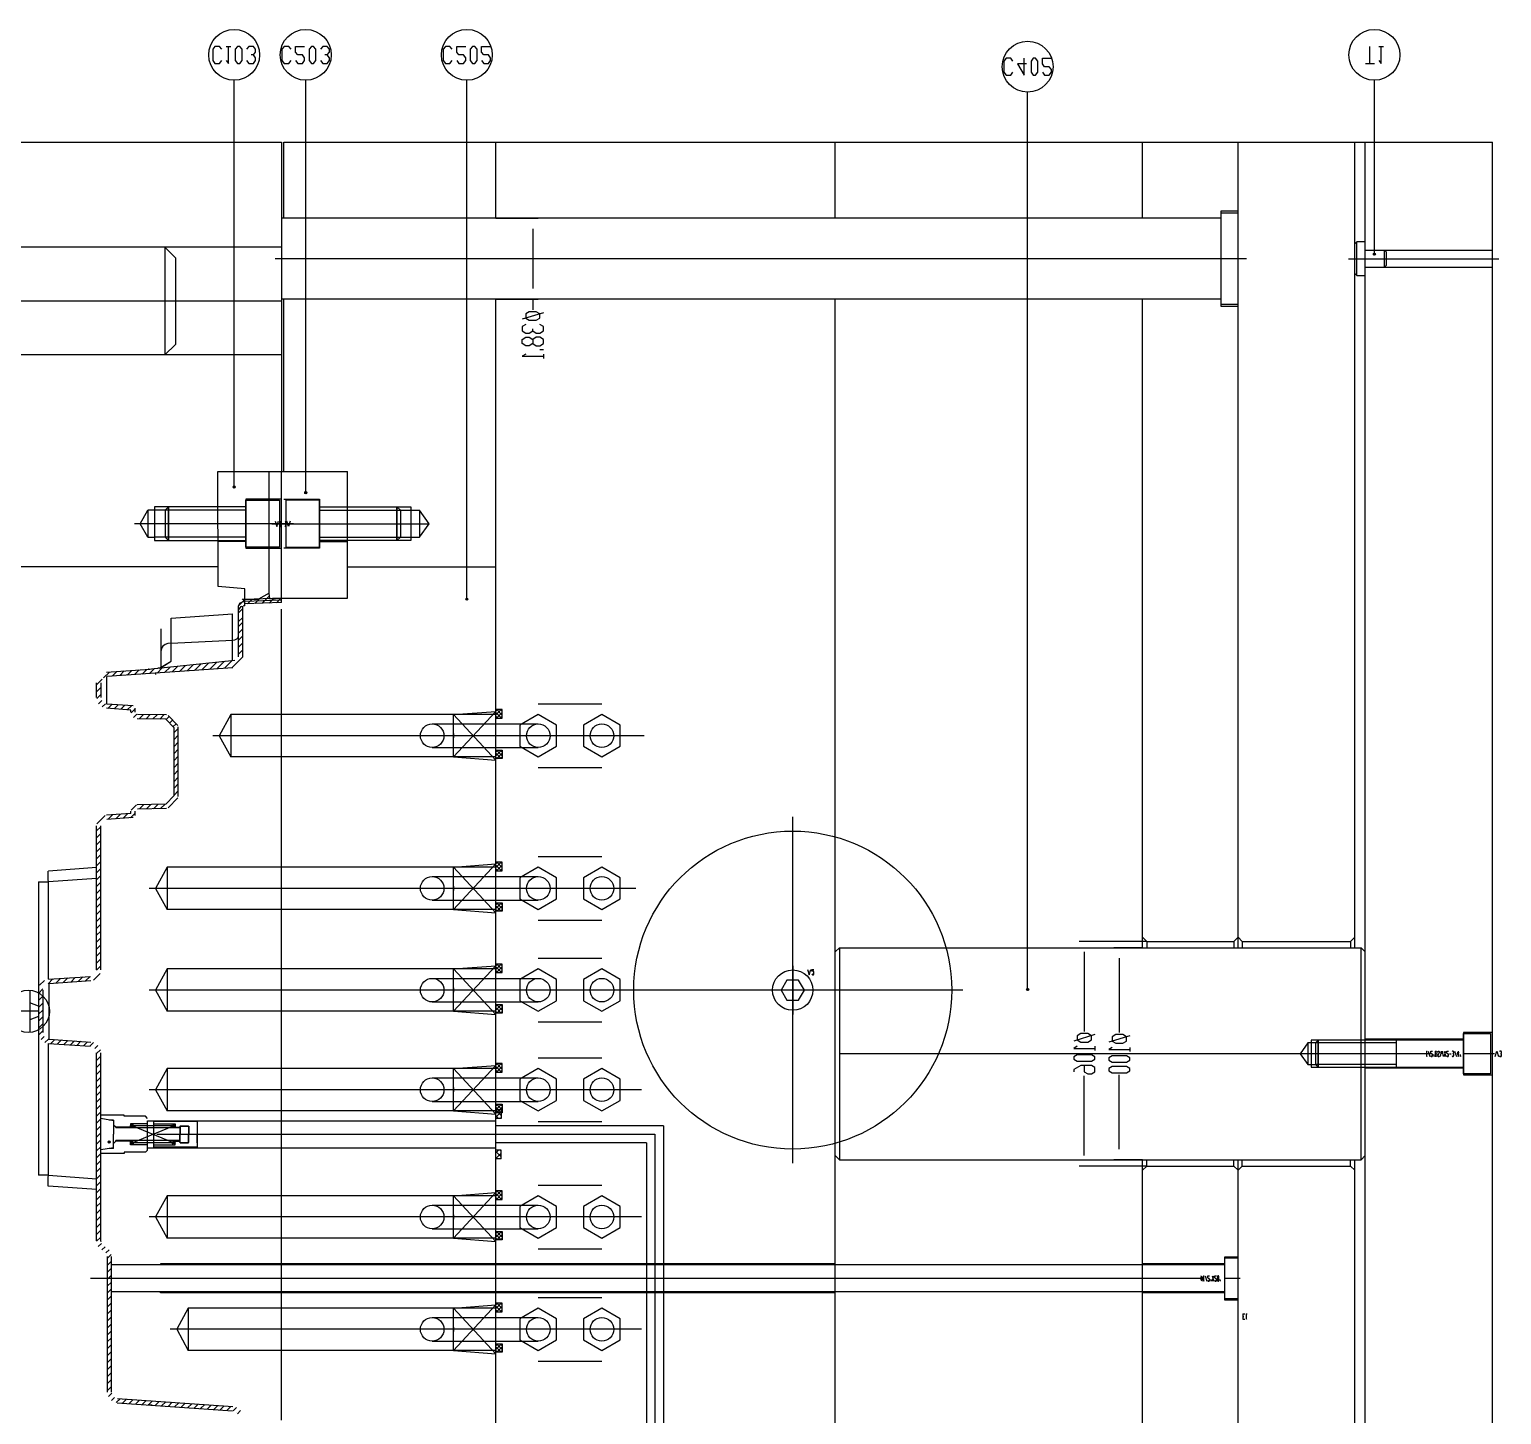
# Model space of a CAD drawing. Header units: millimetres. Extents: x -1 to 1014, y -756 to 757.
# Drawn here: x 467.2 to 653.6, y 244.4 to 419.8 of the extents above; entities that cross this region are included whole.
import ezdxf

# ---------------------------------------------------------------- set-up
doc = ezdxf.new("R2010")
doc.units = ezdxf.units.MM

# ---------------------------------------------------------------- blocks, each defined once
blk = doc.blocks.new('blockName2')
for points in [[(491.543, 417.333), (491.256, 417.692), (490.683, 417.692), (490.397, 417.333), (490.397, 415.901), (490.683, 415.543), (491.256, 415.543), (491.543, 415.901)], [(492.116, 415.901), (492.402, 415.543), (492.402, 417.692)], [(492.116, 417.692), (492.689, 417.692)], [(493.548, 417.692), (493.262, 417.333), (493.262, 415.901), (493.548, 415.543), (493.835, 415.543), (494.121, 415.901), (494.121, 417.333), (493.835, 417.692), (493.548, 417.692)], [(495.553, 416.617), (495.84, 416.975), (495.84, 417.333), (495.553, 417.692), (494.98, 417.692), (494.694, 417.333)], [(500.319, 417.333), (500.033, 417.692), (499.46, 417.692), (499.174, 417.333), (499.174, 415.901), (499.46, 415.543), (500.033, 415.543), (500.319, 415.901)], [(500.892, 415.901), (501.179, 415.543), (501.752, 415.543), (502.038, 415.901), (502.038, 416.259), (501.752, 416.617), (501.179, 416.617), (500.892, 416.975), (500.892, 417.692), (502.038, 417.692)], [(502.898, 417.692), (502.611, 417.333), (502.611, 415.901), (502.898, 415.543), (503.184, 415.543), (503.471, 415.901), (503.471, 417.333), (503.184, 417.692), (502.898, 417.692)], [(504.903, 416.617), (505.189, 416.975), (505.189, 417.333), (504.903, 417.692), (504.33, 417.692), (504.044, 417.333)], [(520.726, 417.333), (520.44, 417.692), (519.867, 417.692), (519.581, 417.333), (519.581, 415.901), (519.867, 415.543), (520.44, 415.543), (520.726, 415.901)], [(521.299, 415.901), (521.586, 415.543), (522.159, 415.543), (522.445, 415.901), (522.445, 416.259), (522.159, 416.617), (521.586, 416.617), (521.299, 416.975), (521.299, 417.692), (522.445, 417.692)], [(523.305, 417.692), (523.018, 417.333), (523.018, 415.901), (523.305, 415.543), (523.591, 415.543), (523.878, 415.901), (523.878, 417.333), (523.591, 417.692), (523.305, 417.692)], [(524.451, 415.901), (524.737, 415.543), (525.31, 415.543), (525.596, 415.901), (525.596, 416.259), (525.31, 416.617), (524.737, 416.617), (524.451, 416.975), (524.451, 417.692), (525.596, 417.692)], [(636.946, 415.543), (636.946, 417.692)], [(638.092, 415.901), (638.378, 415.543), (638.378, 417.692)], [(638.092, 417.692), (638.665, 417.692)], [(494.694, 415.901), (494.98, 415.543), (495.553, 415.543), (495.84, 415.901), (495.84, 416.259), (495.553, 416.617), (495.267, 416.617)], [(504.044, 415.901), (504.33, 415.543), (504.903, 415.543), (505.189, 415.901), (505.189, 416.259), (504.903, 416.617), (504.617, 416.617)], [(591.745, 415.839), (591.458, 416.197), (590.885, 416.197), (590.599, 415.839), (590.599, 414.406), (590.885, 414.048), (591.458, 414.048), (591.745, 414.406)], [(593.464, 415.481), (592.318, 415.481), (593.177, 414.048), (593.177, 416.197)], [(594.323, 416.197), (594.037, 415.839), (594.037, 414.406), (594.323, 414.048), (594.609, 414.048), (594.896, 414.406), (594.896, 415.839), (594.609, 416.197), (594.323, 416.197)], [(595.469, 414.406), (595.755, 414.048), (596.328, 414.048), (596.615, 414.406), (596.615, 414.765), (596.328, 415.123), (595.755, 415.123), (595.469, 415.481), (595.469, 416.197), (596.615, 416.197)], [(636.373, 415.543), (637.519, 415.543)], [(493.118, 362.141), (493.118, 413.395)], [(502.182, 361.431), (502.182, 413.395)], [(522.589, 347.944), (522.589, 413.395)], [(637.519, 391.636), (637.519, 413.395)], [(593.607, 298.484), (593.607, 411.9)], [(430.917, 405.569), (499.13, 405.569)], [(499.13, 405.569), (499.13, 363.856)], [(499.398, 405.569), (597.425, 405.569)], [(499.398, 395.914), (499.398, 405.569)], [(526.255, 395.914), (526.255, 405.569)], [(569.225, 395.914), (569.225, 405.569)], [(597.425, 405.569), (636.367, 405.569)], [(608.167, 405.569), (620.253, 405.569)], [(608.167, 395.914), (608.167, 405.569)], [(620.253, 303.514), (620.253, 405.569)], [(635.024, 303.514), (635.024, 405.569)], [(636.367, 71.313), (636.367, 405.569)], [(636.367, 405.569), (652.481, 405.569)], [(652.481, 29.578), (652.481, 405.569)], [(618.104, 395.914), (499.13, 395.914)], [(526.255, 395.914), (531.603, 395.914)], [(618.104, 384.742), (618.104, 396.854)], [(618.104, 396.854), (620.253, 396.854)], [(620.253, 396.586), (618.104, 396.586)], [(530.931, 394.571), (530.931, 387.025)], [(499.13, 392.248), (382.597, 392.248)], [(484.359, 392.248), (485.702, 390.905)], [(484.359, 392.248), (484.359, 378.605)], [(635.292, 392.947), (635.024, 392.678)], [(635.292, 388.65), (635.292, 392.947)], [(636.367, 392.947), (635.292, 392.947)], [(636.367, 388.65), (636.367, 392.947)], [(636.367, 391.872), (652.481, 391.872)], [(637.519, 391.501), (637.519, 391.636)], [(638.784, 389.724), (638.784, 391.872)], [(639.052, 391.604), (638.784, 391.872)], [(639.052, 389.992), (639.052, 391.604)], [(485.702, 390.905), (485.702, 379.948)], [(621.327, 390.798), (498.324, 390.798)], [(634.218, 390.798), (653.286, 390.798)], [(636.367, 389.724), (652.481, 389.724)], [(638.784, 389.724), (639.052, 389.992)], [(635.024, 388.918), (635.292, 388.65)], [(635.292, 388.65), (636.367, 388.65)], [(499.13, 385.427), (373.004, 385.427)], [(618.104, 385.682), (499.13, 385.682)], [(499.398, 363.856), (499.398, 385.682)], [(526.255, 29.578), (526.264, 385.682)], [(526.255, 385.682), (531.603, 385.682)], [(531.826, 383.802), (531.379, 384.07), (530.484, 384.07), (530.036, 383.802), (530.036, 383.265), (530.484, 382.996), (531.379, 382.996), (531.826, 383.265), (531.826, 383.802)], [(530.931, 385.682), (530.931, 384.339)], [(569.225, 71.313), (569.225, 385.682)], [(608.167, 303.514), (608.167, 385.682)], [(620.253, 385.01), (618.104, 385.01)], [(620.253, 384.742), (618.104, 384.742)], [(532.274, 383.936), (529.588, 383.131)], [(530.036, 382.459), (529.588, 382.191), (529.588, 381.653), (530.036, 381.385), (530.484, 381.385), (530.931, 381.653), (530.931, 381.922)], [(530.931, 381.653), (531.379, 381.385), (531.826, 381.385), (532.274, 381.653), (532.274, 382.191), (531.826, 382.459)], [(532.274, 380.579), (531.826, 380.848), (531.379, 380.848), (530.931, 380.579), (530.931, 380.042), (530.484, 379.773), (530.036, 379.773), (529.588, 380.042), (529.588, 380.579), (530.036, 380.848), (530.484, 380.848), (530.931, 380.579)], [(530.931, 380.042), (531.379, 379.773), (531.826, 379.773), (532.274, 380.042), (532.274, 380.579)], [(499.13, 378.605), (382.597, 378.605)], [(484.359, 378.605), (485.702, 379.948)], [(530.036, 378.699), (529.588, 378.431), (532.274, 378.431)], [(532.274, 379.236), (531.826, 379.236)], [(532.274, 378.699), (532.274, 378.162)], [(491.064, 363.856), (499.13, 363.856)], [(491.074, 349.258), (491.064, 363.856)], [(497.539, 363.856), (507.465, 363.856)], [(497.539, 348.42), (497.539, 363.856)], [(499.13, 347.78), (499.13, 363.856)], [(507.465, 347.78), (507.465, 363.856)], [(493.118, 362.007), (493.118, 362.141)], [(499.13, 360.346), (494.598, 360.346), (494.598, 354.109), (499.13, 354.109)], [(494.598, 360.212), (498.861, 360.212), (498.861, 354.243), (494.598, 354.243), (494.598, 360.212)], [(499.398, 360.346), (503.93, 360.346), (503.93, 354.109), (499.398, 354.109)], [(503.93, 360.212), (499.667, 360.212), (499.667, 354.243), (503.93, 354.243), (503.93, 360.212)], [(502.182, 361.297), (502.182, 361.431)], [(481.202, 357.227), (482.182, 358.933)], [(482.182, 358.933), (482.182, 355.522)], [(483.022, 358.933), (482.182, 358.933)], [(484.792, 359.359), (483.022, 359.359), (483.022, 355.096), (484.792, 355.096), (484.792, 359.359)], [(484.366, 358.933), (483.022, 358.933)], [(494.598, 359.359), (484.792, 359.359), (484.366, 358.933), (484.366, 355.522), (484.792, 355.096), (494.598, 355.096)], [(494.598, 358.933), (484.366, 358.933)], [(484.792, 359.359), (484.792, 355.096)], [(503.93, 359.359), (513.736, 359.359), (514.163, 358.933), (514.163, 355.522), (513.736, 355.096), (503.93, 355.096)], [(503.93, 358.933), (514.163, 358.933)], [(513.736, 359.359), (515.507, 359.359), (515.507, 355.096), (513.736, 355.096), (513.736, 359.359)], [(513.736, 359.359), (513.736, 355.096)], [(514.163, 358.933), (515.507, 358.933)], [(515.507, 358.933), (516.575, 358.933)], [(517.807, 357.227), (516.575, 358.933)], [(516.575, 358.933), (516.575, 355.522)], [(500.62, 357.227), (480.484, 357.227)], [(482.182, 355.522), (481.202, 357.227)], [(497.909, 357.227), (517.807, 357.227)], [(498.324, 357.563), (498.525, 356.892), (498.727, 357.563)], [(498.861, 357.451), (498.928, 357.563), (498.928, 356.892)], [(498.861, 356.892), (498.995, 356.892)], [(499.667, 356.892), (499.533, 356.892)], [(499.667, 357.451), (499.6, 357.563), (499.6, 356.892)], [(500.205, 357.563), (500.003, 356.892), (499.802, 357.563)], [(516.575, 355.522), (517.807, 357.227)], [(482.182, 355.522), (483.022, 355.522)], [(484.366, 355.522), (483.022, 355.522)], [(494.598, 355.522), (484.366, 355.522)], [(494.598, 354.961), (491.064, 354.961)], [(503.93, 355.522), (514.163, 355.522)], [(503.93, 354.961), (507.465, 354.961)], [(514.163, 355.522), (515.506, 355.522)], [(515.506, 355.522), (516.575, 355.522)], [(491.064, 351.77), (455.088, 351.77)], [(507.465, 351.77), (526.264, 351.77)], [(494.474, 348.961), (491.074, 349.258)], [(494.474, 347.618), (494.474, 348.961)], [(493.678, 346.8), (493.734, 347.01), (493.909, 347.202)], [(493.678, 340.343), (493.678, 346.8)], [(493.678, 345.966), (493.678, 346.8)], [(494.474, 347.618), (493.683, 346.827)], [(493.909, 347.202), (494.168, 347.329)], [(493.997, 346.744), (494.128, 346.802)], [(494.128, 347.636), (494.163, 347.648)], [(494.163, 347.648), (494.218, 347.664)], [(494.168, 347.329), (494.467, 347.377)], [(494.218, 347.664), (494.264, 347.674)], [(494.223, 340.364), (494.223, 346.8)], [(494.264, 346.84), (494.467, 346.864)], [(494.275, 347.611), (496.208, 347.678)], [(494.338, 347.64), (494.275, 347.611)], [(494.467, 346.864), (494.338, 346.806)], [(494.467, 347.377), (494.466, 347.476), (494.465, 347.509), (494.465, 347.537), (494.465, 347.559), (494.465, 347.576), (494.465, 347.59), (494.465, 347.6), (494.466, 347.607), (494.466, 347.612), (494.466, 347.615), (494.467, 347.617), (494.467, 347.618)], [(499.13, 347.78), (494.467, 347.618)], [(499.13, 347.54), (494.467, 347.377)], [(494.467, 346.864), (494.467, 347.377)], [(499.13, 347.235), (494.486, 347.073)], [(495.387, 347.65), (494.822, 347.084)], [(496.408, 347.79), (495.735, 347.116)], [(497.539, 348.42), (496.208, 347.678)], [(496.208, 347.678), (496.208, 347.678)], [(497.58, 348.081), (496.648, 347.148)], [(497.624, 347.728), (497.539, 348.42)], [(498.126, 347.745), (497.561, 347.18)], [(497.624, 347.728), (499.13, 347.78)], [(499.039, 347.777), (498.474, 347.212)], [(499.13, 347.235), (499.13, 347.78)], [(499.13, 347.235), (499.13, 347.78)], [(499.13, 347.78), (507.465, 347.78)], [(522.589, 347.81), (522.589, 347.944)], [(485.133, 345.253), (492.917, 345.797)], [(485.133, 339.794), (485.133, 345.253)], [(492.917, 339.904), (492.917, 345.797)], [(493.678, 346.287), (493.997, 346.744)], [(494.223, 346.486), (493.678, 345.941)], [(494.223, 345.364), (493.678, 344.819)], [(499.13, 243.68), (499.13, 346.401)], [(483.865, 339.02), (483.865, 343.893)], [(494.223, 344.771), (493.678, 344.226)], [(494.223, 343.889), (493.678, 343.344)], [(485.133, 342.103), (484.735, 342.043), (484.381, 341.906), (484.103, 341.704), (483.926, 341.456), (483.865, 341.184)], [(485.133, 342.103), (492.917, 342.471)], [(492.917, 342.471), (493.209, 342.522), (493.451, 342.64), (493.618, 342.814), (493.678, 343.022)], [(494.223, 343.008), (493.678, 342.463)], [(494.223, 342.127), (493.678, 341.582)], [(494.223, 341.246), (493.678, 340.701)], [(482.234, 338.781), (493.19, 339.932)], [(483.669, 338.931), (485.133, 339.794)], [(483.994, 339.08), (485.133, 339.794)], [(487.953, 339.382), (487.149, 338.578)], [(488.938, 339.485), (488.096, 338.644)], [(489.923, 339.589), (489.044, 338.71)], [(490.907, 339.692), (489.991, 338.777)], [(491.892, 339.796), (490.939, 338.843)], [(492.877, 339.899), (491.887, 338.909)], [(494.223, 340.364), (492.834, 338.975)], [(476.392, 337.515), (475.687, 336.81)], [(477.314, 338.437), (476.583, 337.706)], [(476.955, 338.411), (482.437, 338.795)], [(476.976, 334.385), (476.993, 337.868)], [(492.955, 338.984), (476.993, 337.868)], [(478.261, 338.503), (477.674, 337.915)], [(479.209, 338.569), (478.621, 337.981)], [(480.156, 338.635), (479.569, 338.048)], [(481.104, 338.702), (480.516, 338.114)], [(482.051, 338.768), (481.464, 338.18)], [(482.278, 338.785), (482.235, 338.781)], [(483.029, 338.864), (482.411, 338.246)], [(483.142, 338.298), (483.163, 338.109)], [(483.331, 338.324), (483.33, 338.324)], [(484.014, 338.968), (483.359, 338.313)], [(483.772, 338.986), (483.457, 338.912)], [(483.517, 338.919), (483.484, 338.912)], [(483.608, 338.941), (483.517, 338.919)], [(484.061, 339.098), (483.772, 338.986)], [(484.999, 339.071), (484.306, 338.379)], [(485.983, 339.175), (485.254, 338.445)], [(486.968, 339.278), (486.201, 338.511)], [(475.687, 335.201), (475.687, 337.052)], [(476.232, 336.474), (475.687, 335.928)], [(476.232, 335.592), (475.707, 335.067)], [(476.232, 337.052), (476.232, 335.201)], [(476.341, 334.819), (475.938, 334.417)], [(476.83, 334.428), (476.414, 334.012)], [(480.048, 333.625), (476.955, 333.841)], [(480.34, 334.151), (476.993, 334.385)], [(477.625, 334.341), (477.114, 333.83)], [(478.448, 334.283), (477.937, 333.773)], [(479.272, 334.226), (478.761, 333.715)], [(480.096, 334.168), (479.585, 333.657)], [(480.594, 333.785), (480.065, 333.257)], [(480.594, 333.343), (480.594, 333.879)], [(531.632, 334.399), (539.689, 334.399)], [(480.048, 333.343), (480.048, 333.625)], [(480.783, 333.093), (480.388, 332.698)], [(484.447, 332.463), (480.852, 332.526)], [(484.57, 333.006), (480.861, 333.071)], [(481.628, 333.057), (481.093, 332.521)], [(482.495, 333.042), (481.959, 332.506)], [(483.361, 333.027), (482.825, 332.491)], [(484.227, 333.012), (483.691, 332.476)], [(485.5, 331.373), (484.447, 332.463)], [(484.888, 332.792), (484.502, 332.406)], [(485.969, 331.672), (484.761, 332.923)], [(485.321, 332.343), (484.935, 331.958)], [(485.754, 331.895), (485.368, 331.509)], [(492.684, 333.057), (491.216, 330.371)], [(492.684, 333.057), (492.684, 327.685)], [(526.255, 333.057), (492.684, 333.057)], [(518.198, 331.864), (531.632, 331.864)], [(520.884, 333.057), (526.255, 333.459)], [(526.255, 333.459), (520.884, 327.685)], [(520.884, 327.685), (520.884, 333.057)], [(526.255, 333.057), (520.884, 333.057)], [(520.884, 333.057), (526.255, 327.282)], [(526.255, 332.996), (526.936, 333.677)], [(526.255, 333.471), (526.462, 333.677)], [(527.061, 333.677), (526.255, 333.677)], [(526.977, 332.603), (526.255, 333.324)], [(526.502, 332.603), (526.255, 332.85)], [(526.255, 332.603), (527.061, 332.603)], [(526.337, 332.603), (527.061, 333.327)], [(527.061, 332.994), (526.377, 333.677)], [(526.812, 332.603), (527.061, 332.852)], [(527.061, 333.468), (526.852, 333.677)], [(527.061, 332.603), (527.061, 333.677)], [(529.306, 329.028), (531.632, 327.685), (533.957, 329.028), (533.957, 331.714), (531.632, 333.057), (529.306, 331.714), (529.306, 329.028)], [(537.363, 329.028), (539.689, 327.685), (542.014, 329.028), (542.014, 331.714), (539.689, 333.057), (537.363, 331.714), (537.363, 329.028)], [(485.5, 322.784), (485.5, 331.373)], [(486.045, 331.305), (485.5, 330.76)], [(486.045, 330.424), (485.5, 329.879)], [(486.045, 322.674), (486.045, 331.483)], [(526.774, 330.371), (490.402, 330.371)], [(491.216, 330.371), (492.684, 327.685)], [(545.027, 330.371), (516.705, 330.371)], [(520.884, 330.639), (520.884, 330.102)], [(486.045, 329.543), (485.5, 328.998)], [(486.045, 328.662), (485.5, 328.116)], [(518.198, 328.878), (531.632, 328.878)], [(526.502, 328.542), (526.255, 328.295)], [(526.977, 328.542), (526.255, 327.821)], [(526.255, 328.542), (527.061, 328.542)], [(526.255, 328.149), (526.936, 327.468)], [(526.337, 328.542), (527.061, 327.818)], [(527.061, 328.151), (526.377, 327.468)], [(526.812, 328.542), (527.061, 328.293)], [(527.061, 328.542), (527.061, 327.468)], [(486.045, 327.78), (485.5, 327.235)], [(486.045, 326.899), (485.5, 326.354)], [(526.255, 327.685), (492.684, 327.685)], [(526.255, 327.685), (520.884, 327.685)], [(520.884, 327.685), (526.255, 327.282)], [(526.255, 327.674), (526.462, 327.468)], [(527.061, 327.468), (526.255, 327.468)], [(527.061, 327.677), (526.852, 327.468)], [(531.632, 326.342), (539.689, 326.342)], [(486.045, 326.018), (485.5, 325.473)], [(486.045, 325.137), (485.5, 324.591)], [(485.5, 322.784), (484.447, 321.694)], [(486.045, 324.255), (485.5, 323.71)], [(486.045, 323.374), (485.5, 322.829)], [(480.048, 320.532), (480.048, 320.813)], [(480.757, 321.611), (480.07, 320.924)], [(480.594, 320.277), (480.594, 320.813)], [(484.447, 321.694), (480.852, 321.631)], [(484.57, 321.151), (480.861, 321.086)], [(481.673, 321.645), (481.118, 321.09)], [(482.57, 321.661), (482.015, 321.106)], [(483.467, 321.677), (482.912, 321.122)], [(484.364, 321.692), (483.809, 321.137)], [(485.969, 322.485), (484.761, 321.234)], [(475.687, 300.705), (475.687, 318.956)], [(476.232, 318.848), (475.687, 318.303)], [(476.779, 320.276), (475.728, 319.225)], [(476.232, 300.705), (476.232, 318.956)], [(480.048, 320.532), (476.955, 320.315)], [(480.34, 320.006), (476.993, 319.771)], [(477.755, 320.371), (477.168, 319.784)], [(478.703, 320.438), (478.115, 319.85)], [(479.65, 320.504), (479.063, 319.916)], [(480.594, 320.566), (480.01, 319.982)], [(563.854, 276.211), (563.854, 320.076)], [(476.232, 317.967), (475.687, 317.422)], [(476.232, 317.086), (475.687, 316.54)], [(476.232, 316.204), (475.687, 315.659)], [(476.232, 315.323), (475.687, 314.778)], [(469.565, 313.151), (469.57, 313.185), (469.576, 313.208), (469.581, 313.222), (469.586, 313.229), (469.591, 313.232)], [(475.687, 313.658), (469.591, 313.232)], [(476.232, 314.442), (475.687, 313.897)], [(476.232, 313.561), (475.687, 313.015)], [(484.627, 313.72), (483.159, 311.034)], [(484.627, 313.72), (484.627, 308.349)], [(526.255, 313.72), (484.627, 313.72)], [(526.255, 314.123), (520.884, 308.349)], [(520.884, 313.72), (526.255, 314.123)], [(520.884, 308.349), (520.884, 313.72)], [(520.884, 313.72), (526.255, 307.946)], [(526.255, 313.72), (520.884, 313.72)], [(527.061, 314.34), (526.255, 314.34)], [(526.255, 313.659), (526.936, 314.34)], [(526.255, 314.134), (526.462, 314.34)], [(526.977, 313.266), (526.255, 313.988)], [(526.502, 313.266), (526.255, 313.513)], [(526.255, 313.266), (527.061, 313.266)], [(526.337, 313.266), (527.061, 313.99)], [(527.061, 313.657), (526.377, 314.34)], [(526.812, 313.266), (527.061, 313.515)], [(527.061, 314.132), (526.852, 314.34)], [(527.061, 313.266), (527.061, 314.34)], [(529.306, 309.691), (531.632, 308.349), (533.957, 309.691), (533.957, 312.377), (531.632, 313.72), (529.306, 312.377), (529.306, 309.691)], [(531.632, 315.063), (539.689, 315.063)], [(537.363, 309.691), (539.689, 308.349), (542.014, 309.691), (542.014, 312.377), (539.689, 313.72), (537.363, 312.377), (537.363, 309.691)], [(468.323, 311.872), (468.323, 298.157)], [(468.323, 311.872), (469.591, 311.872)], [(469.563, 312.375), (469.556, 312.57), (469.553, 312.727), (469.552, 312.862), (469.554, 312.965), (469.557, 313.046), (469.561, 313.107), (469.565, 313.151)], [(469.591, 311.872), (469.574, 312.151), (469.563, 312.375)], [(475.687, 312.298), (469.591, 311.872)], [(469.591, 299.516), (469.591, 311.872)], [(476.232, 312.679), (475.687, 312.134)], [(476.232, 311.798), (475.687, 311.253)], [(518.198, 312.527), (531.632, 312.527)], [(476.232, 310.917), (475.687, 310.372)], [(476.232, 310.036), (475.687, 309.49)], [(526.774, 311.034), (482.345, 311.034)], [(483.159, 311.034), (484.627, 308.349)], [(544.005, 311.034), (516.705, 311.034)], [(518.198, 309.541), (531.632, 309.541)], [(520.884, 311.303), (520.884, 310.766)], [(476.232, 309.154), (475.687, 308.609)], [(476.232, 308.273), (475.687, 307.728)], [(526.255, 308.349), (484.627, 308.349)], [(520.884, 308.349), (526.255, 307.946)], [(526.255, 308.349), (520.884, 308.349)], [(526.255, 309.205), (527.061, 309.205)], [(526.502, 309.205), (526.255, 308.959)], [(526.977, 309.205), (526.255, 308.484)], [(526.255, 308.813), (526.936, 308.131)], [(526.255, 308.338), (526.462, 308.131)], [(527.061, 308.131), (526.255, 308.131)], [(526.337, 309.205), (527.061, 308.482)], [(527.061, 308.815), (526.377, 308.131)], [(526.812, 309.205), (527.061, 308.956)], [(527.061, 308.34), (526.852, 308.131)], [(527.061, 309.205), (527.061, 308.131)], [(476.232, 307.392), (475.687, 306.847)], [(476.232, 306.51), (475.687, 305.965)], [(531.632, 307.006), (539.689, 307.006)], [(476.232, 305.629), (475.687, 305.084)], [(476.232, 304.748), (475.687, 304.203)], [(608.704, 304.32), (600.112, 304.32)], [(608.167, 304.857), (608.704, 304.32)], [(608.704, 304.32), (619.716, 304.32)], [(608.704, 304.32), (619.716, 304.32)], [(608.704, 304.32), (608.704, 303.514)], [(620.253, 304.857), (619.716, 304.32)], [(619.716, 304.32), (619.716, 303.514)], [(620.253, 304.857), (620.79, 304.32)], [(620.79, 304.32), (620.79, 303.514)], [(620.79, 304.32), (634.487, 304.32)], [(620.79, 304.32), (634.487, 304.32)], [(635.024, 304.857), (634.487, 304.32)], [(634.487, 304.32), (634.487, 303.514)], [(476.232, 303.867), (475.687, 303.321)], [(476.232, 302.985), (475.687, 302.44)], [(476.232, 302.104), (475.687, 301.559)], [(531.632, 302.172), (539.689, 302.172)], [(569.763, 303.514), (569.225, 302.977)], [(569.763, 303.514), (635.83, 303.514)], [(569.763, 303.514), (569.763, 276.658)], [(600.783, 302.977), (600.783, 292.906)], [(608.167, 303.514), (604.538, 303.514)], [(605.21, 302.172), (605.21, 292.772)], [(635.83, 303.514), (636.367, 302.977)], [(635.83, 276.658), (635.83, 303.514)], [(476.151, 300.26), (475.314, 299.424)], [(476.232, 301.223), (475.68, 300.671)], [(484.627, 300.829), (483.159, 298.143)], [(484.627, 300.829), (484.627, 295.457)], [(526.255, 300.829), (484.627, 300.829)], [(520.884, 300.829), (526.255, 301.232)], [(526.255, 301.232), (520.884, 295.457)], [(520.884, 295.457), (520.884, 300.829)], [(526.255, 300.829), (520.884, 300.829)], [(520.884, 300.829), (526.255, 295.055)], [(526.255, 300.768), (526.936, 301.449)], [(526.255, 301.243), (526.462, 301.449)], [(527.061, 301.449), (526.255, 301.449)], [(526.977, 300.375), (526.255, 301.097)], [(526.502, 300.375), (526.255, 300.622)], [(526.255, 300.375), (527.061, 300.375)], [(526.337, 300.375), (527.061, 301.099)], [(527.061, 300.766), (526.377, 301.449)], [(526.812, 300.375), (527.061, 300.624)], [(527.061, 301.24), (526.852, 301.449)], [(527.061, 300.375), (527.061, 301.449)], [(529.306, 296.8), (531.632, 295.457), (533.957, 296.8), (533.957, 299.486), (531.632, 300.829), (529.306, 299.486), (529.306, 296.8)], [(537.363, 296.8), (539.689, 295.457), (542.014, 296.8), (542.014, 299.486), (539.689, 300.829), (537.363, 299.486), (537.363, 296.8)], [(563.854, 301.213), (563.854, 295.073)], [(565.735, 300.762), (565.936, 300.091), (566.138, 300.762)], [(566.272, 300.203), (566.339, 300.091), (566.473, 300.091), (566.541, 300.203), (566.541, 300.427), (566.473, 300.539), (566.272, 300.539), (566.272, 300.762), (566.541, 300.762)], [(468.323, 298.724), (468.323, 292.191)], [(468.894, 298.291), (468.323, 297.721)], [(469.09, 299.368), (468.481, 298.759)], [(470.159, 299.556), (469.556, 298.953)], [(469.591, 299.516), (474.926, 299.889)], [(469.629, 298.973), (474.964, 299.346)], [(469.629, 298.973), (469.629, 291.942)], [(471.106, 299.622), (470.519, 299.035)], [(472.054, 299.689), (471.466, 299.101)], [(473.002, 299.755), (472.414, 299.167)], [(473.949, 299.821), (473.361, 299.234)], [(474.897, 299.887), (474.309, 299.3)], [(518.198, 299.636), (531.632, 299.636)], [(520.884, 298.412), (520.884, 297.875)], [(563.116, 299.422), (562.377, 298.143), (563.116, 296.864), (564.593, 296.864), (565.331, 298.143), (564.593, 299.422), (563.116, 299.422)], [(593.607, 298.349), (593.607, 298.484)], [(467.259, 298.009), (467.259, 292.906)], [(468.323, 296.129), (467.259, 296.516)], [(468.323, 298.157), (468.323, 292.758)], [(468.869, 297.384), (468.323, 296.839)], [(468.869, 296.503), (468.323, 295.958)], [(468.869, 298.157), (468.869, 292.758)], [(526.774, 298.143), (482.345, 298.143)], [(483.159, 298.143), (484.627, 295.457)], [(544.688, 298.143), (516.705, 298.143)], [(518.198, 296.65), (531.632, 296.65)], [(585.381, 298.143), (542.327, 298.143)], [(566.924, 298.143), (560.784, 298.143)], [(468.323, 295.457), (422.667, 295.457)], [(468.323, 294.786), (467.259, 294.399)], [(468.869, 295.622), (468.323, 295.077)], [(468.869, 294.741), (468.323, 294.195)], [(526.255, 295.457), (484.627, 295.457)], [(526.255, 295.457), (520.884, 295.457)], [(520.884, 295.457), (526.255, 295.055)], [(526.502, 296.314), (526.255, 296.067)], [(526.977, 296.314), (526.255, 295.593)], [(526.255, 296.314), (527.061, 296.314)], [(526.255, 295.921), (526.936, 295.24)], [(526.255, 295.447), (526.462, 295.24)], [(527.061, 295.24), (526.255, 295.24)], [(526.337, 296.314), (527.061, 295.59)], [(527.061, 295.924), (526.377, 295.24)], [(526.812, 296.314), (527.061, 296.065)], [(527.061, 295.449), (526.852, 295.24)], [(527.061, 296.314), (527.061, 295.24)], [(468.869, 293.859), (468.323, 293.314)], [(468.323, 292.758), (468.323, 274.682)], [(468.869, 292.978), (468.366, 292.476)], [(531.632, 294.115), (539.689, 294.115)], [(652.481, 292.779), (648.801, 292.779), (648.801, 287.394), (652.481, 287.394)], [(469.043, 292.272), (468.657, 291.886)], [(469.602, 291.949), (469.16, 291.507)], [(469.591, 274.682), (469.591, 291.398)], [(469.591, 291.398), (474.926, 291.025)], [(469.629, 291.942), (474.964, 291.569)], [(470.421, 291.887), (469.91, 291.376)], [(471.245, 291.829), (470.734, 291.319)], [(472.068, 291.772), (471.558, 291.261)], [(472.892, 291.714), (472.381, 291.203)], [(473.716, 291.657), (473.205, 291.146)], [(474.539, 291.599), (474.029, 291.088)], [(475.313, 291.491), (474.852, 291.031)], [(475.844, 291.141), (475.468, 290.765)], [(602.126, 292.503), (599.44, 291.698)], [(599.888, 291.026), (599.44, 290.758), (602.126, 290.758)], [(601.678, 292.369), (601.231, 292.638), (600.335, 292.638), (599.888, 292.369), (599.888, 291.832), (600.335, 291.563), (601.231, 291.563), (601.678, 291.832), (601.678, 292.369)], [(602.126, 291.026), (602.126, 290.489)], [(606.552, 292.369), (603.867, 291.563)], [(604.314, 290.892), (603.867, 290.623), (606.552, 290.623)], [(606.105, 292.235), (605.657, 292.503), (604.762, 292.503), (604.314, 292.235), (604.314, 291.698), (604.762, 291.429), (605.657, 291.429), (606.105, 291.698), (606.105, 292.235)], [(606.552, 290.892), (606.552, 290.355)], [(630.042, 291.45), (629.102, 291.45), (628.117, 290.086), (629.102, 288.722), (630.042, 288.722)], [(629.102, 291.45), (629.102, 288.722)], [(630.383, 291.792), (629.505, 291.792), (629.505, 288.381), (630.383, 288.381), (630.383, 291.792)], [(648.801, 291.792), (630.383, 291.792), (630.042, 291.45), (630.042, 288.722), (630.383, 288.381), (648.801, 288.381)], [(640.274, 291.45), (630.042, 291.45)], [(630.383, 291.792), (630.383, 288.381)], [(648.801, 291.926), (636.367, 291.926)], [(640.274, 291.792), (640.274, 288.381)], [(648.801, 292.644), (652.212, 292.644), (652.212, 287.528), (648.801, 287.528), (648.801, 292.644)], [(476.174, 290.59), (475.687, 290.103)], [(475.687, 266.402), (475.687, 290.21)], [(476.232, 289.766), (475.687, 289.221)], [(476.232, 266.402), (476.232, 290.21)], [(531.632, 289.549), (539.689, 289.549)], [(644.773, 290.086), (569.763, 290.086)], [(602.126, 289.683), (601.678, 289.952), (599.888, 289.952), (599.44, 289.683), (599.44, 289.415), (599.888, 289.146), (601.678, 289.146), (602.126, 289.415), (602.126, 289.683)], [(606.552, 289.549), (606.105, 289.818), (604.314, 289.818), (603.867, 289.549), (603.867, 289.28), (604.314, 289.012), (606.105, 289.012), (606.552, 289.28), (606.552, 289.549)], [(644.101, 289.862), (644.157, 289.75), (644.157, 290.422)], [(644.101, 290.422), (644.213, 290.422)], [(644.325, 290.422), (644.549, 289.75)], [(644.661, 289.862), (644.717, 289.75), (644.829, 289.75), (644.885, 289.862), (644.885, 289.974), (644.829, 290.086), (644.717, 290.086), (644.661, 290.198), (644.661, 290.422), (644.885, 290.422)], [(644.997, 289.974), (645.052, 289.75)], [(645.108, 289.75), (645.052, 289.974)], [(645.22, 290.422), (645.388, 290.422), (645.444, 290.31), (645.444, 290.198), (645.388, 290.086), (645.276, 290.086)], [(645.388, 290.086), (645.444, 289.974), (645.444, 289.862), (645.388, 289.75), (645.22, 289.75)], [(645.276, 289.75), (645.276, 290.422)], [(645.556, 290.31), (645.612, 290.422), (645.724, 290.422), (645.78, 290.31), (645.556, 289.862), (645.612, 289.75), (645.724, 289.75), (645.78, 289.862)], [(645.892, 289.75), (646.004, 290.422), (646.06, 290.086), (646.116, 290.422), (646.227, 289.75)], [(646.339, 290.422), (646.563, 289.75)], [(646.339, 289.75), (646.563, 290.422)], [(646.675, 289.862), (646.731, 289.75), (646.843, 289.75), (646.899, 289.862), (646.899, 289.974), (646.843, 290.086), (646.731, 290.086), (646.675, 290.198), (646.675, 290.422), (646.899, 290.422)], [(647.011, 290.086), (647.235, 290.086)], [(647.514, 290.086), (647.57, 290.198), (647.57, 290.31), (647.514, 290.422), (647.402, 290.422), (647.346, 290.31)], [(647.346, 289.862), (647.402, 289.75), (647.514, 289.75), (647.57, 289.862), (647.57, 289.974), (647.514, 290.086), (647.458, 290.086)], [(647.682, 290.422), (647.906, 289.75)], [(648.242, 290.198), (648.018, 290.198), (648.186, 289.75), (648.186, 290.422)], [(648.354, 289.974), (648.41, 289.75)], [(648.466, 289.75), (648.41, 289.974)], [(652.749, 290.086), (648.801, 290.086)], [(652.817, 289.75), (653.018, 290.422), (653.22, 289.75)], [(653.555, 290.086), (653.622, 290.198), (653.622, 290.31), (653.555, 290.422), (653.421, 290.422), (653.354, 290.31)], [(653.354, 289.862), (653.421, 289.75), (653.555, 289.75), (653.622, 289.862), (653.622, 289.974), (653.555, 290.086), (653.488, 290.086)], [(476.232, 288.885), (475.687, 288.34)], [(476.232, 288.004), (475.687, 287.459)], [(476.232, 287.123), (475.687, 286.577)], [(484.627, 288.206), (483.159, 285.521)], [(526.255, 288.206), (484.627, 288.206)], [(484.627, 288.206), (484.627, 282.835)], [(520.884, 288.206), (526.255, 288.609)], [(526.255, 288.609), (520.884, 282.835)], [(526.255, 288.206), (520.884, 288.206)], [(520.884, 282.835), (520.884, 288.206)], [(520.884, 288.206), (526.255, 282.432)], [(527.061, 288.827), (526.255, 288.827)], [(526.255, 288.145), (526.936, 288.827)], [(526.255, 288.62), (526.462, 288.827)], [(526.977, 287.752), (526.255, 288.474)], [(526.502, 287.752), (526.255, 287.999)], [(526.255, 287.752), (527.061, 287.752)], [(526.337, 287.752), (527.061, 288.476)], [(527.061, 288.143), (526.377, 288.827)], [(526.812, 287.752), (527.061, 288.002)], [(527.061, 288.618), (526.852, 288.827)], [(527.061, 287.752), (527.061, 288.827)], [(529.306, 284.178), (531.632, 282.835), (533.957, 284.178), (533.957, 286.863), (531.632, 288.206), (529.306, 286.863), (529.306, 284.178)], [(537.363, 284.178), (539.689, 282.835), (542.014, 284.178), (542.014, 286.863), (539.689, 288.206), (537.363, 286.863), (537.363, 284.178)], [(600.783, 288.609), (600.783, 287.803), (601.231, 287.535), (601.678, 287.535), (602.126, 287.803), (602.126, 288.34), (601.678, 288.609), (600.335, 288.609), (599.44, 288.072), (599.44, 287.803)], [(600.783, 277.195), (600.783, 287.266)], [(606.552, 288.206), (606.105, 288.475), (604.314, 288.475), (603.867, 288.206), (603.867, 287.938), (604.314, 287.669), (606.105, 287.669), (606.552, 287.938), (606.552, 288.206)], [(605.21, 278.001), (605.21, 287.401)], [(640.274, 288.722), (630.042, 288.722)], [(648.801, 288.246), (636.367, 288.246)], [(476.232, 286.241), (475.687, 285.696)], [(476.232, 285.36), (475.687, 284.815)], [(526.774, 285.521), (482.345, 285.521)], [(483.159, 285.521), (484.627, 282.835)], [(544.689, 285.521), (516.705, 285.521)], [(518.198, 287.014), (531.632, 287.014)], [(520.884, 285.789), (520.884, 285.252)], [(476.232, 284.479), (475.687, 283.934)], [(476.232, 283.598), (475.687, 283.052)], [(518.198, 284.027), (531.632, 284.027)], [(526.255, 283.692), (527.061, 283.692)], [(526.502, 283.692), (526.255, 283.445)], [(526.977, 283.692), (526.255, 282.97)], [(526.337, 283.692), (527.061, 282.968)], [(526.812, 283.692), (527.061, 283.443)], [(527.061, 283.692), (527.061, 282.618)], [(476.232, 282.716), (475.687, 282.171)], [(476.232, 281.835), (475.687, 281.29)], [(479.187, 282.298), (476.233, 282.298)], [(477.844, 281.584), (476.233, 281.868)], [(477.844, 281.68), (477.299, 281.68)], [(477.844, 281.68), (477.844, 279.881)], [(479.187, 282.163), (479.187, 282.298)], [(481.872, 282.163), (479.187, 282.163)], [(482.141, 281.895), (481.872, 282.163)], [(482.141, 277.866), (482.141, 281.586)], [(482.141, 281.586), (526.258, 281.586)], [(526.255, 282.835), (484.627, 282.835)], [(520.884, 282.835), (526.255, 282.432)], [(526.255, 282.835), (520.884, 282.835)], [(526.255, 283.299), (526.936, 282.618)], [(526.457, 282.969), (526.255, 282.767)], [(526.926, 282.969), (526.255, 282.969)], [(526.926, 282.281), (526.255, 282.953)], [(526.255, 282.824), (526.462, 282.618)], [(526.926, 282.726), (526.255, 282.055)], [(527.061, 282.618), (526.255, 282.618)], [(526.601, 281.895), (526.255, 282.241)], [(526.926, 281.895), (526.255, 281.895)], [(527.061, 283.301), (526.377, 282.618)], [(526.926, 282.014), (526.807, 281.895)], [(527.061, 282.826), (526.852, 282.618)], [(526.926, 282.969), (526.926, 281.895)], [(476.232, 280.954), (475.687, 280.409)], [(476.232, 280.073), (475.687, 279.527)], [(478.113, 280.767), (477.844, 281.035)], [(477.844, 278.081), (477.844, 279.881)], [(478.113, 280.767), (478.113, 280.686)], [(479.992, 280.767), (478.113, 280.767)], [(486.235, 280.686), (478.113, 280.686)], [(479.992, 281.223), (479.992, 280.686)], [(482.141, 281.223), (479.992, 281.223)], [(485.626, 280.955), (479.992, 280.955)], [(485.438, 278.806), (480.18, 280.955)], [(480.18, 278.806), (485.438, 280.955)], [(482.947, 278.269), (482.947, 281.492)], [(487.915, 281.492), (482.947, 281.492)], [(482.947, 281.223), (485.626, 281.223)], [(483.32, 279.881), (546.397, 279.881)], [(488.43, 281.492), (483.596, 281.492)], [(485.626, 281.223), (485.626, 280.686)], [(485.626, 280.767), (486.235, 280.767)], [(486.235, 280.901), (486.235, 279.881)], [(486.235, 280.848), (486.289, 280.901)], [(486.235, 278.86), (486.235, 279.881)], [(486.289, 280.955), (487.334, 280.955)], [(486.289, 280.901), (486.289, 279.881)], [(486.289, 280.901), (487.334, 280.901)], [(486.289, 278.86), (486.289, 279.881)], [(487.334, 280.901), (487.334, 279.881)], [(487.334, 280.901), (487.388, 280.848)], [(487.334, 278.86), (487.334, 279.881)], [(487.388, 280.901), (487.388, 279.881)], [(487.388, 278.86), (487.388, 279.881)], [(488.43, 281.492), (488.43, 278.269)], [(488.452, 280.955), (488.452, 279.881)], [(488.452, 278.806), (488.452, 279.881)], [(547.472, 280.955), (526.255, 280.955)], [(531.632, 281.492), (539.689, 281.492)], [(546.397, 279.881), (546.397, 29.578)], [(547.472, 280.955), (547.472, 37.0978)], [(476.232, 279.191), (475.687, 278.646)], [(476.232, 278.31), (475.687, 277.765)], [(477.844, 278.177), (476.233, 277.893)], [(477.844, 278.081), (477.299, 278.081)], [(478.113, 278.994), (477.844, 278.726)], [(478.113, 278.994), (478.113, 279.075)], [(486.235, 279.075), (478.113, 279.075)], [(479.992, 278.994), (478.113, 278.994)], [(479.992, 278.538), (479.992, 279.075)], [(485.626, 278.806), (479.992, 278.806)], [(482.141, 278.538), (479.992, 278.538)], [(482.141, 277.866), (481.872, 277.598)], [(482.141, 278.175), (526.258, 278.175)], [(482.947, 278.538), (485.626, 278.538)], [(487.915, 278.269), (482.947, 278.269)], [(488.43, 278.269), (483.596, 278.269)], [(485.626, 278.538), (485.626, 279.075)], [(485.626, 278.994), (486.235, 278.994)], [(486.235, 278.914), (486.289, 278.86)], [(486.289, 278.86), (487.334, 278.86)], [(486.289, 278.806), (487.334, 278.806)], [(487.334, 278.86), (487.388, 278.914)], [(545.323, 278.806), (526.255, 278.806)], [(526.601, 277.866), (526.255, 277.521)], [(526.926, 277.866), (526.255, 277.866)], [(526.926, 277.747), (526.807, 277.866)], [(526.926, 276.792), (526.926, 277.866)], [(545.323, 278.806), (545.323, 37.0978)], [(476.232, 277.429), (475.687, 276.884)], [(476.232, 276.547), (475.687, 276.002)], [(479.187, 277.464), (476.233, 277.464)], [(479.187, 277.598), (479.187, 277.464)], [(481.872, 277.598), (479.187, 277.598)], [(526.926, 277.035), (526.255, 277.707)], [(526.926, 277.48), (526.255, 276.809)], [(526.457, 276.792), (526.255, 276.994)], [(526.926, 276.792), (526.255, 276.792)], [(569.763, 276.658), (569.225, 277.195)], [(569.763, 276.658), (635.83, 276.658)], [(608.167, 276.658), (604.538, 276.658)], [(608.167, 114.713), (608.167, 276.658)], [(608.704, 275.852), (608.704, 276.658)], [(619.716, 275.852), (619.716, 276.658)], [(620.253, 114.713), (620.253, 276.658)], [(620.79, 275.852), (620.79, 276.658)], [(634.487, 275.852), (634.487, 276.658)], [(635.024, 114.713), (635.024, 276.658)], [(635.83, 276.658), (636.367, 277.195)], [(469.591, 274.682), (468.323, 274.682)], [(469.563, 273.419), (469.559, 273.47), (469.556, 273.53), (469.553, 273.617), (469.552, 273.716), (469.553, 273.848), (469.557, 274.006), (469.564, 274.196)], [(469.564, 274.196), (469.574, 274.411), (469.591, 274.682)], [(469.591, 274.682), (475.687, 274.255)], [(476.232, 275.666), (475.687, 275.121)], [(476.232, 274.785), (475.687, 274.24)], [(608.704, 275.852), (600.112, 275.852)], [(608.167, 275.315), (608.704, 275.852)], [(608.704, 275.852), (619.716, 275.852)], [(620.253, 275.315), (619.716, 275.852)], [(620.253, 275.315), (620.79, 275.852)], [(620.79, 275.852), (634.487, 275.852)], [(635.024, 275.315), (634.487, 275.852)], [(469.591, 273.322), (469.587, 273.324), (469.582, 273.329), (469.577, 273.341), (469.572, 273.358), (469.568, 273.384), (469.563, 273.419)], [(475.687, 272.896), (469.591, 273.322)], [(476.232, 273.904), (475.687, 273.358)], [(476.232, 273.022), (475.687, 272.477)], [(526.255, 272.495), (520.884, 266.721)], [(520.884, 272.092), (526.255, 272.495)], [(526.255, 272.031), (526.936, 272.713)], [(526.255, 272.506), (526.462, 272.713)], [(527.061, 272.713), (526.255, 272.713)], [(526.977, 271.639), (526.255, 272.36)], [(526.337, 271.639), (527.061, 272.362)], [(527.061, 272.029), (526.377, 272.713)], [(527.061, 272.504), (526.852, 272.713)], [(527.061, 271.639), (527.061, 272.713)], [(531.632, 273.435), (539.689, 273.435)], [(476.232, 272.141), (475.687, 271.596)], [(476.232, 271.26), (475.687, 270.715)], [(476.232, 270.379), (475.687, 269.833)], [(484.627, 272.092), (483.159, 269.407)], [(484.627, 272.092), (484.627, 266.721)], [(526.255, 272.092), (484.627, 272.092)], [(518.198, 270.9), (531.632, 270.9)], [(520.884, 266.721), (520.884, 272.092)], [(520.884, 272.092), (526.255, 266.318)], [(526.255, 272.092), (520.884, 272.092)], [(526.502, 271.639), (526.255, 271.885)], [(526.255, 271.639), (527.061, 271.639)], [(526.812, 271.639), (527.061, 271.888)], [(529.306, 268.064), (531.632, 266.721), (533.957, 268.064), (533.957, 270.749), (531.632, 272.092), (529.306, 270.749), (529.306, 268.064)], [(537.363, 268.064), (539.689, 266.721), (542.014, 268.064), (542.014, 270.749), (539.689, 272.092), (537.363, 270.749), (537.363, 268.064)], [(476.232, 269.497), (475.687, 268.952)], [(476.232, 268.616), (475.687, 268.071)], [(526.774, 269.407), (482.345, 269.407)], [(483.159, 269.407), (484.627, 266.721)], [(544.69, 269.407), (516.705, 269.407)], [(520.884, 269.675), (520.884, 269.138)], [(476.232, 267.735), (475.687, 267.19)], [(476.232, 266.854), (475.699, 266.321)], [(526.255, 266.721), (484.627, 266.721)], [(518.198, 267.913), (531.632, 267.913)], [(526.255, 266.721), (520.884, 266.721)], [(520.884, 266.721), (526.255, 266.318)], [(526.502, 267.578), (526.255, 267.331)], [(526.977, 267.578), (526.255, 266.856)], [(526.255, 267.578), (527.061, 267.578)], [(526.255, 267.185), (526.936, 266.504)], [(526.255, 266.71), (526.462, 266.504)], [(526.337, 267.578), (527.061, 266.854)], [(527.061, 267.187), (526.377, 266.504)], [(526.812, 267.578), (527.061, 267.329)], [(527.061, 266.712), (526.852, 266.504)], [(527.061, 267.578), (527.061, 266.504)], [(476.316, 266.056), (475.913, 265.654)], [(476.26, 266.261), (476.232, 266.402)], [(476.77, 265.629), (476.376, 265.235)], [(477.268, 265.246), (476.879, 264.856)], [(527.061, 266.504), (526.255, 266.504)], [(531.632, 265.378), (539.689, 265.378)], [(477.555, 264.651), (477.05, 264.146)], [(477.05, 264.381), (477.05, 247.226)], [(477.595, 263.81), (477.05, 263.265)], [(477.595, 262.929), (477.05, 262.384)], [(477.595, 247.226), (477.595, 264.381)], [(570.568, 263.324), (477.595, 263.324)], [(569.225, 263.458), (483.784, 263.458), (483.784, 263.324)], [(609.51, 263.324), (570.568, 263.324)], [(618.547, 263.458), (608.167, 263.458)], [(618.547, 263.324), (608.167, 263.324)], [(618.547, 263.324), (609.51, 263.324)], [(620.253, 264.311), (618.547, 264.311), (618.547, 258.926), (620.253, 258.926)], [(620.253, 264.176), (618.547, 264.176), (618.547, 259.06), (620.253, 259.06), (620.253, 264.176)], [(615.526, 261.618), (474.907, 261.618)], [(477.595, 262.048), (477.05, 261.502)], [(477.595, 261.166), (477.05, 260.621)], [(615.582, 261.842), (615.526, 261.73), (615.526, 261.506), (615.582, 261.394), (615.694, 261.394), (615.75, 261.506), (615.75, 261.73), (615.694, 261.842), (615.582, 261.842)], [(615.554, 261.954), (615.722, 261.283)], [(615.862, 261.394), (615.918, 261.283), (615.918, 261.954)], [(615.862, 261.954), (615.974, 261.954)], [(616.086, 261.954), (616.309, 261.283)], [(616.421, 261.394), (616.477, 261.283), (616.589, 261.283), (616.645, 261.394), (616.645, 261.506), (616.589, 261.618), (616.477, 261.618), (616.421, 261.73), (616.421, 261.954), (616.645, 261.954)], [(616.757, 261.506), (616.813, 261.283)], [(616.869, 261.283), (616.813, 261.506)], [(616.981, 261.954), (617.205, 261.283)], [(616.981, 261.283), (617.205, 261.954)], [(617.316, 261.394), (617.372, 261.283), (617.484, 261.283), (617.54, 261.394), (617.54, 261.506), (617.484, 261.618), (617.372, 261.618), (617.316, 261.73), (617.316, 261.954), (617.54, 261.954)], [(617.708, 261.954), (617.652, 261.842), (617.652, 261.394), (617.708, 261.283), (617.764, 261.283), (617.82, 261.394), (617.82, 261.842), (617.764, 261.954), (617.708, 261.954)], [(617.932, 261.506), (617.988, 261.283)], [(618.044, 261.283), (617.988, 261.506)], [(620.521, 261.618), (618.547, 261.618)], [(477.595, 260.285), (477.05, 259.74)], [(477.595, 259.404), (477.05, 258.859)], [(570.568, 259.913), (477.595, 259.913)], [(569.225, 259.779), (483.784, 259.779), (483.784, 259.913)], [(531.632, 259.201), (539.689, 259.201)], [(609.51, 259.913), (570.568, 259.913)], [(618.547, 259.913), (608.167, 259.913)], [(618.547, 259.779), (608.167, 259.779)], [(618.547, 259.913), (609.51, 259.913)], [(477.595, 258.523), (477.05, 257.977)], [(477.595, 257.641), (477.05, 257.096)], [(487.313, 257.858), (485.845, 255.173)], [(487.313, 257.858), (487.313, 252.487)], [(526.255, 257.858), (487.313, 257.858)], [(520.884, 257.858), (526.255, 258.261)], [(526.255, 258.261), (520.884, 252.487)], [(520.884, 252.487), (520.884, 257.858)], [(526.255, 257.858), (520.884, 257.858)], [(520.884, 257.858), (526.255, 252.084)], [(527.061, 258.479), (526.255, 258.479)], [(526.255, 257.798), (526.936, 258.479)], [(526.255, 258.272), (526.462, 258.479)], [(526.977, 257.405), (526.255, 258.126)], [(526.502, 257.405), (526.255, 257.651)], [(526.255, 257.405), (527.061, 257.405)], [(526.337, 257.405), (527.061, 258.128)], [(527.061, 257.795), (526.377, 258.479)], [(526.812, 257.405), (527.061, 257.654)], [(527.061, 258.27), (526.852, 258.479)], [(527.061, 257.405), (527.061, 258.479)], [(529.306, 253.83), (531.632, 252.487), (533.957, 253.83), (533.957, 256.516), (531.632, 257.858), (529.306, 256.516), (529.306, 253.83)], [(537.363, 253.83), (539.689, 252.487), (542.014, 253.83), (542.014, 256.516), (539.689, 257.858), (537.363, 256.516), (537.363, 253.83)], [(477.595, 256.76), (477.05, 256.215)], [(477.595, 255.879), (477.05, 255.334)], [(518.198, 256.666), (531.632, 256.666)], [(520.884, 255.441), (520.884, 254.904)], [(620.857, 257.12), (620.857, 256.448), (621.126, 256.448)], [(620.857, 257.12), (621.126, 257.12)], [(620.857, 256.784), (620.992, 256.784)], [(621.26, 256.56), (621.327, 256.448), (621.327, 257.12)], [(621.26, 257.12), (621.395, 257.12)], [(477.595, 254.998), (477.05, 254.452)], [(477.595, 254.116), (477.05, 253.571)], [(526.774, 255.173), (485.031, 255.173)], [(485.845, 255.173), (487.313, 252.487)], [(544.691, 255.173), (516.705, 255.173)], [(518.198, 253.679), (531.632, 253.679)], [(477.595, 253.235), (477.05, 252.69)], [(477.595, 252.354), (477.05, 251.809)], [(526.255, 252.487), (487.313, 252.487)], [(520.884, 252.487), (526.255, 252.084)], [(526.255, 252.487), (520.884, 252.487)], [(526.255, 253.344), (527.061, 253.344)], [(526.502, 253.344), (526.255, 253.097)], [(526.977, 253.344), (526.255, 252.622)], [(526.255, 252.951), (526.936, 252.27)], [(526.255, 252.476), (526.462, 252.27)], [(527.061, 252.27), (526.255, 252.27)], [(526.337, 253.344), (527.061, 252.62)], [(527.061, 252.953), (526.377, 252.27)], [(526.812, 253.344), (527.061, 253.095)], [(527.061, 252.478), (526.852, 252.27)], [(527.061, 253.344), (527.061, 252.27)], [(477.595, 251.472), (477.05, 250.927)], [(477.595, 250.591), (477.05, 250.046)], [(531.632, 251.144), (539.689, 251.144)], [(477.595, 249.71), (477.05, 249.165)], [(477.595, 248.829), (477.05, 248.283)], [(477.595, 247.947), (477.05, 247.402)], [(477.62, 247.092), (477.189, 246.66)], [(477.967, 246.556), (477.567, 246.157)], [(478.679, 246.387), (478.187, 245.895)], [(478.356, 246.41), (492.955, 245.389)], [(479.502, 246.33), (478.991, 245.819)], [(480.326, 246.272), (479.815, 245.761)], [(481.15, 246.214), (480.639, 245.704)], [(481.973, 246.157), (481.463, 245.646)], [(482.797, 246.099), (482.286, 245.588)], [(478.318, 245.866), (492.917, 244.845)], [(482.234, 245.592), (482.271, 245.588)], [(482.268, 245.589), (482.241, 245.592)], [(482.685, 245.552), (482.268, 245.589)], [(482.723, 245.548), (482.685, 245.552)], [(483.621, 246.042), (483.11, 245.531)], [(484.444, 245.984), (483.934, 245.473)], [(485.268, 245.926), (484.757, 245.416)], [(486.092, 245.869), (485.581, 245.358)], [(486.915, 245.811), (486.405, 245.3)], [(487.739, 245.754), (487.228, 245.243)], [(488.563, 245.696), (488.052, 245.185)], [(489.386, 245.638), (488.876, 245.128)], [(490.21, 245.581), (489.699, 245.07)], [(491.034, 245.523), (490.523, 245.012)], [(491.857, 245.466), (491.347, 244.955)], [(492.681, 245.408), (492.17, 244.897)], [(493.423, 245.269), (492.983, 244.828)], [(493.379, 244.661), (493.357, 244.667)], [(493.908, 244.873), (493.522, 244.487)]]:
    blk.add_lwpolyline(points)
for points in [[(637.385, 391.367), (637.424, 391.462), (637.519, 391.367), (637.519, 391.367)], [(637.424, 391.272), (637.385, 391.367), (637.519, 391.367), (637.519, 391.367)], [(637.424, 391.462), (637.519, 391.501), (637.519, 391.367), (637.519, 391.367)], [(637.519, 391.233), (637.424, 391.272), (637.519, 391.367), (637.519, 391.367)], [(637.519, 391.501), (637.614, 391.462), (637.519, 391.367), (637.519, 391.367)], [(637.614, 391.462), (637.653, 391.367), (637.519, 391.367), (637.519, 391.367)], [(637.653, 391.367), (637.614, 391.272), (637.519, 391.367), (637.519, 391.367)], [(637.614, 391.272), (637.519, 391.233), (637.519, 391.367), (637.519, 391.367)], [(492.984, 361.872), (493.023, 361.967), (493.118, 361.872), (493.118, 361.872)], [(493.023, 361.777), (492.984, 361.872), (493.118, 361.872), (493.118, 361.872)], [(493.023, 361.967), (493.118, 362.007), (493.118, 361.872), (493.118, 361.872)], [(493.118, 361.738), (493.023, 361.777), (493.118, 361.872), (493.118, 361.872)], [(493.118, 362.007), (493.213, 361.967), (493.118, 361.872), (493.118, 361.872)], [(493.213, 361.967), (493.253, 361.872), (493.118, 361.872), (493.118, 361.872)], [(493.253, 361.872), (493.213, 361.777), (493.118, 361.872), (493.118, 361.872)], [(493.213, 361.777), (493.118, 361.738), (493.118, 361.872), (493.118, 361.872)], [(502.047, 361.163), (502.087, 361.258), (502.182, 361.163), (502.182, 361.163)], [(502.087, 361.068), (502.047, 361.163), (502.182, 361.163), (502.182, 361.163)], [(502.087, 361.258), (502.182, 361.297), (502.182, 361.163), (502.182, 361.163)], [(502.182, 361.028), (502.087, 361.068), (502.182, 361.163), (502.182, 361.163)], [(502.182, 361.297), (502.276, 361.258), (502.182, 361.163), (502.182, 361.163)], [(502.276, 361.258), (502.316, 361.163), (502.182, 361.163), (502.182, 361.163)], [(502.316, 361.163), (502.276, 361.068), (502.182, 361.163), (502.182, 361.163)], [(502.276, 361.068), (502.182, 361.028), (502.182, 361.163), (502.182, 361.163)], [(522.454, 347.676), (522.494, 347.771), (522.589, 347.676), (522.589, 347.676)], [(522.494, 347.581), (522.454, 347.676), (522.589, 347.676), (522.589, 347.676)], [(522.494, 347.771), (522.589, 347.81), (522.589, 347.676), (522.589, 347.676)], [(522.589, 347.541), (522.494, 347.581), (522.589, 347.676), (522.589, 347.676)], [(522.589, 347.81), (522.684, 347.771), (522.589, 347.676), (522.589, 347.676)], [(522.684, 347.771), (522.723, 347.676), (522.589, 347.676), (522.589, 347.676)], [(522.723, 347.676), (522.684, 347.581), (522.589, 347.676), (522.589, 347.676)], [(522.684, 347.581), (522.589, 347.541), (522.589, 347.676), (522.589, 347.676)], [(593.473, 298.215), (593.512, 298.31), (593.607, 298.215), (593.607, 298.215)], [(593.512, 298.31), (593.607, 298.349), (593.607, 298.215), (593.607, 298.215)], [(593.607, 298.349), (593.702, 298.31), (593.607, 298.215), (593.607, 298.215)], [(593.702, 298.31), (593.741, 298.215), (593.607, 298.215), (593.607, 298.215)], [(593.512, 298.12), (593.473, 298.215), (593.607, 298.215), (593.607, 298.215)], [(593.607, 298.081), (593.512, 298.12), (593.607, 298.215), (593.607, 298.215)], [(593.741, 298.215), (593.702, 298.12), (593.607, 298.215), (593.607, 298.215)], [(593.702, 298.12), (593.607, 298.081), (593.607, 298.215), (593.607, 298.215)], [(477.151, 278.907), (477.191, 279.002), (477.286, 278.907), (477.286, 278.907)], [(477.191, 278.812), (477.151, 278.907), (477.286, 278.907), (477.286, 278.907)], [(477.191, 279.002), (477.286, 279.041), (477.286, 278.907), (477.286, 278.907)], [(477.286, 278.772), (477.191, 278.812), (477.286, 278.907), (477.286, 278.907)], [(477.286, 279.041), (477.381, 279.002), (477.286, 278.907), (477.286, 278.907)], [(477.381, 279.002), (477.42, 278.907), (477.286, 278.907), (477.286, 278.907)], [(477.42, 278.907), (477.381, 278.812), (477.286, 278.907), (477.286, 278.907)], [(477.381, 278.812), (477.286, 278.772), (477.286, 278.907), (477.286, 278.907)]]:
    blk.add_lwpolyline(points, close=True)
for centre, radius in [((493.118, 416.617), 3.2228), ((502.182, 416.617), 3.2228), ((522.589, 416.617), 3.2228), ((637.519, 416.617), 3.2228), ((593.607, 415.123), 3.2228), ((518.198, 330.371), 1.4932), ((531.632, 330.371), 1.4932), ((539.689, 330.371), 1.4932), ((563.854, 298.143), 20.1424), ((518.198, 311.034), 1.4932), ((531.632, 311.034), 1.4932), ((539.689, 311.034), 1.4932), ((563.854, 298.143), 2.5581), ((518.198, 298.143), 1.4932), ((531.632, 298.143), 1.4932), ((539.689, 298.143), 1.4932), ((467.05, 295.457), 2.6856), ((518.198, 285.521), 1.4932), ((531.632, 285.521), 1.4932), ((539.689, 285.521), 1.4932), ((480.18, 280.955), 0.188), ((485.438, 280.955), 0.188), ((480.18, 278.806), 0.188), ((485.438, 278.806), 0.188), ((518.198, 269.407), 1.4932), ((531.632, 269.407), 1.4932), ((539.689, 269.407), 1.4932), ((518.198, 255.173), 1.4932), ((531.632, 255.173), 1.4932), ((539.689, 255.173), 1.4932)]:
    blk.add_circle(centre, radius)

msp = doc.modelspace()

# ---------------------------------------------------------------- block references
msp.add_blockref('blockName2', (0, 0))

doc.saveas('drawing.dxf')
